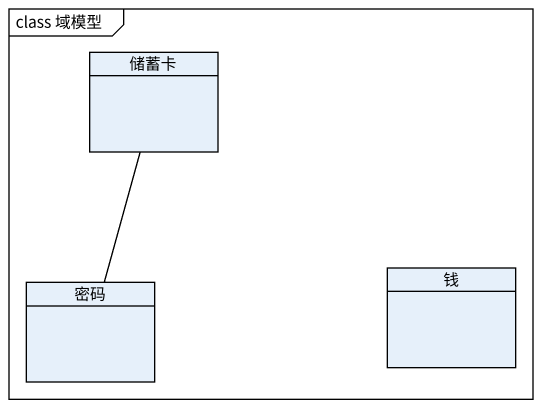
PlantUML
@startuml
mainframe class 域模型
hide circle
hide empty members
class 储蓄卡
class 密码
class 钱
密码 -up- 储蓄卡
@enduml
